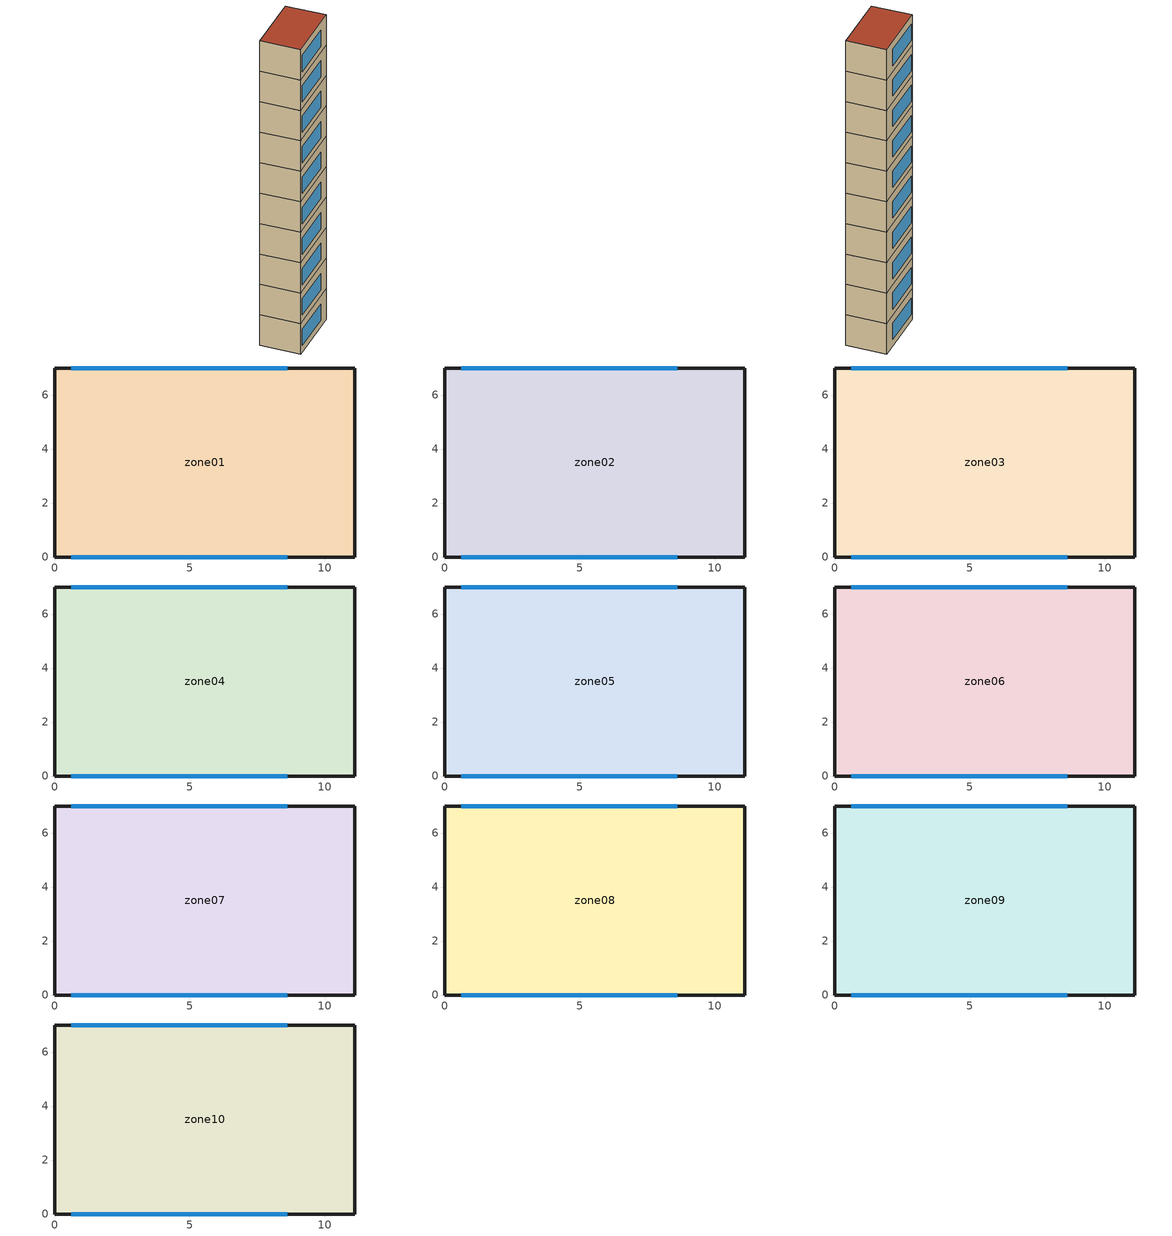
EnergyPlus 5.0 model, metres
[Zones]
zone01
 floor ground (GROUND_FLOOR): 11.1,7 11.1,0 0,0 0,7 z0
 wall outside (EXT_WALL): 11.1,0 11.1,7 0,7 0,0 11.1,0 z0:5.7
 window (EXT_WINDOW1): 0.6,0 8.6,0 / 8.6,7 0.6,7 z1.25:4.25
 ceiling to zone02 (ADJ_CEILING): 0,7 0,0 11.1,0 11.1,7 z5.7
zone02
 floor to zone01 (ADJ_CEILING): 11.1,7 11.1,0 0,0 0,7 z5.7
 wall outside (EXT_WALL): 11.1,0 11.1,7 0,7 0,0 11.1,0 z5.7:11.4
 window (EXT_WINDOW1): 0.6,0 8.6,0 / 8.6,7 0.6,7 z6.95:9.95
 ceiling to zone03 (ADJ_CEILING): 0,7 0,0 11.1,0 11.1,7 z11.4
zone03
 floor to zone02 (ADJ_CEILING): 11.1,7 11.1,0 0,0 0,7 z11.4
 wall outside (EXT_WALL): 11.1,0 11.1,7 0,7 0,0 11.1,0 z11.4:17.1
 window (EXT_WINDOW1): 0.6,0 8.6,0 / 8.6,7 0.6,7 z12.65:15.65
 ceiling to zone04 (ADJ_CEILING): 0,7 0,0 11.1,0 11.1,7 z17.1
zone04
 floor to zone03 (ADJ_CEILING): 11.1,7 11.1,0 0,0 0,7 z17.1
 wall outside (EXT_WALL): 11.1,0 11.1,7 0,7 0,0 11.1,0 z17.1:22.8
 window (EXT_WINDOW1): 0.6,0 8.6,0 / 8.6,7 0.6,7 z18.35:21.35
 ceiling to zone05 (ADJ_CEILING): 0,7 0,0 11.1,0 11.1,7 z22.8
zone05
 floor to zone04 (ADJ_CEILING): 11.1,7 11.1,0 0,0 0,7 z22.8
 wall outside (EXT_WALL): 11.1,0 11.1,7 0,7 0,0 11.1,0 z22.8:28.5
 window (EXT_WINDOW1): 0.6,0 8.6,0 / 8.6,7 0.6,7 z24.05:27.05
 ceiling to zone06 (ADJ_CEILING): 0,7 0,0 11.1,0 11.1,7 z28.5
zone06
 floor to zone05 (ADJ_CEILING): 11.1,7 11.1,0 0,0 0,7 z28.5
 wall outside (EXT_WALL): 11.1,0 11.1,7 0,7 0,0 11.1,0 z28.5:34.2
 window (EXT_WINDOW1): 0.6,0 8.6,0 / 8.6,7 0.6,7 z29.75:32.75
 ceiling to zone07 (ADJ_CEILING): 0,7 0,0 11.1,0 11.1,7 z34.2
zone07
 floor to zone06 (ADJ_CEILING): 11.1,7 11.1,0 0,0 0,7 z34.2
 wall outside (EXT_WALL): 11.1,0 11.1,7 0,7 0,0 11.1,0 z34.2:39.9
 window (EXT_WINDOW1): 0.6,0 8.6,0 / 8.6,7 0.6,7 z35.45:38.45
 ceiling to zone08 (ADJ_CEILING): 0,7 0,0 11.1,0 11.1,7 z39.9
zone08
 floor to zone07 (ADJ_CEILING): 11.1,7 11.1,0 0,0 0,7 z39.9
 wall outside (EXT_WALL): 11.1,0 11.1,7 0,7 0,0 11.1,0 z39.9:45.6
 window (EXT_WINDOW1): 0.6,0 8.6,0 / 8.6,7 0.6,7 z41.15:44.15
 ceiling to zone09 (ADJ_CEILING): 0,7 0,0 11.1,0 11.1,7 z45.6
zone09
 floor to zone08 (ADJ_CEILING): 11.1,7 11.1,0 0,0 0,7 z45.6
 wall outside (EXT_WALL): 11.1,0 11.1,7 0,7 0,0 11.1,0 z45.6:51.3
 window (EXT_WINDOW1): 0.6,0 8.6,0 / 8.6,7 0.6,7 z46.85:49.85
 ceiling to zone10 (ADJ_CEILING): 0,7 0,0 11.1,0 11.1,7 z51.3
zone10
 floor to zone09 (ADJ_CEILING): 11.1,7 11.1,0 0,0 0,7 z51.3
 wall outside (EXT_WALL): 11.1,0 11.1,7 0,7 0,0 11.1,0 z51.3:57
 window (EXT_WINDOW1): 0.6,0 8.6,0 / 8.6,7 0.6,7 z52.55:55.55
 roof outside (EXT_ROOF): 0,7 0,0 11.1,0 11.1,7 z57
[Building]
TRNSYS18: North Axis {deg}=0; Terrain=City; Loads Convergence Tolerance Value=0; Temperature Convergence Tolerance Value {deltaC}=0; Solar Distribution=FullInteriorAndExterior; Maximum Number of Warmup Days=0
[Site:Location]
not used: Latitude {deg}=0; Longitude {deg}=0; Time Zone {hr}=0; Elevation {m}=0
[Construction]
GROUND_FLOOR; EXT_WALL; EXT_ROOF; ADJ_CEILING; EXT_WINDOW1: 
[WindowProperty:ShadingControl]
ESHADE=0; ISHADE=INPUT 1*MAX_ISHADE : SHADECNTRL=ISHADE_INTERNAL
[SurfaceProperty:OtherSideCoefficients]
BOUNDARY=IDENTICAL; BOUNDARY=INPUT 1*TBOUNDARY; BOUNDARY=INPUT 1*TBOUNDARY_2; BOUNDARY=INPUT 1*TBOUNDARY_3; BOUNDARY=INPUT 1*TGROUND; BOUNDARY=20; BOUNDARY=15
[Zone] Multiplier=1
zone01; zone02; zone03; zone04; zone05; zone06; zone07; zone08; zone09; zone10
